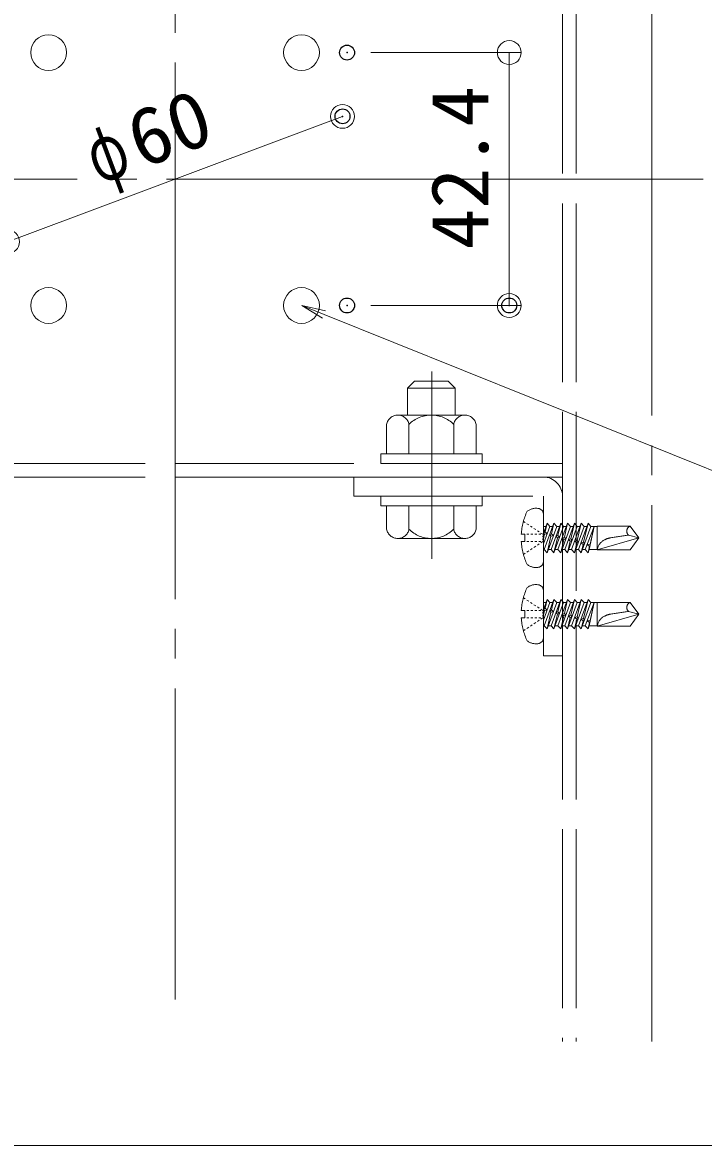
# Model space of a CAD drawing. Units: millimetres, scale not verified. Extents: x -800 to 804, y -551 to 557.
# Drawn here: x -474.6 to -360.3, y -551 to -362.6 of the extents above; entities that cross this region are included whole.
import ezdxf
from ezdxf.enums import TextEntityAlignment as Align

# ---------------------------------------------------------------- set-up
doc = ezdxf.new("R2010")
doc.units = ezdxf.units.MM
doc.header["$LTSCALE"] = 5
doc.header["$PDMODE"] = 32
doc.header["$PDSIZE"] = 2.5
for name, pattern in [('DASHED3', [4, 3, -1]), ('LONG_CHAIN', [21, 18, -1, 1, -1]), ('LONG_DASHED1', [7, 6, -1])]:
    doc.linetypes.add(name, pattern=pattern)
for name, color, linetype, lineweight in [('0-1_zumenwaku', 6, 'Continuous', 9), ('0-8_6文字', 1, 'Continuous', 9), ('0-9_0', 4, 'Continuous', 9), ('0-B_shade', 6, 'LONG_DASHED1', 9), ('0-C_CENTER', 7, 'LONG_CHAIN', 9), ('0-D_中心線', 1, 'LONG_CHAIN', 9), ('1-1_GR1-1', 7, 'Continuous', 9), ('1-2_製品', 6, 'DASHED3', 9)]:
    doc.layers.add(name, color=color, linetype=linetype, lineweight=lineweight)
doc.layers.add('0-A_DEFPOINTS', color=1, linetype='Continuous')
doc.styles.add('ＭＳ ゴシック', font='')
doc.styles.get('ＭＳ ゴシック').set_extended_font_data('MS Gothic')

# ---------------------------------------------------------------- blocks, each defined once
blk = doc.blocks.new('_ORIGIN')
at = {"layer": '0-9_0', "color": 1}
blk.add_line((0, 0), (-5, 0), dxfattribs=at)
blk.add_circle((0, 0), 2.5, dxfattribs=at)
blk = doc.blocks.new('MLeader17')
at = {"layer": '0-8_6文字', "color": 2}
blk.add_line((-427.71, -410.103), (-423.999, -411.595), dxfattribs=at)
at = {"layer": '0-8_6文字'}
blk.add_line((-340.714, -444.519), (-271.095, -444.519), dxfattribs=at)
at = {"layer": '0-8_6文字', "color": 2}
blk.add_lwpolyline([(-424.248, -412.214), (-427.71, -410.103), (-423.75, -410.977)], dxfattribs=at)
at = {"layer": '0-8_6文字'}
blk.add_lwpolyline([(-423.999, -411.595), (-342.154, -444.519), (-340.714, -444.519)], dxfattribs=at)
at = {"layer": '0-8_6文字', "color": 2, "style": 'ＭＳ ゴシック', "width": 0.75}
blk.add_text('4-M6現場タップ', height=9.604, dxfattribs=at).set_placement((-341.354, -444.516), align=Align.BOTTOM_LEFT)

msp = doc.modelspace()

# ---------------------------------------------------------------- linework, layer by layer
at = {"layer": '0-1_zumenwaku'}
msp.add_lwpolyline([(-799.881, -551.026), (800.119, -551.026), (800.119, 556.974), (-799.881, 556.974)], close=True, dxfattribs=at)
at = {"layer": '0-8_6文字'}
for p, q in [((-416.136, -367.676), (-390.92, -367.676)), ((-392.92, -371.676), (-392.92, -406.103)), ((-473.345, -398.002), (-424.644, -379.777)), ((-416.136, -410.103), (-390.92, -410.103))]:
    msp.add_line(p, q, dxfattribs=at)
at = {"layer": '0-9_0', "color": 6, "linetype": 'LONG_CHAIN'}
msp.add_line((-405.895, -452.583), (-405.895, -421.15), dxfattribs=at)
at = {"layer": '0-A_DEFPOINTS'}
for p in [(-420.136, -367.676), (-420.898, -378.375), (-420.136, -410.103), (-392.92, -410.103)]:
    msp.add_point(p, dxfattribs=at)
at = {"layer": '0-B_shade'}
for p, q in [((-383.995, 27.03), (-383.995, -533.578)), ((-381.695, 27.03), (-381.695, -533.578)), ((-409.995, -423.989), (-408.795, -422.789)), ((-408.795, -422.789), (-403.195, -422.789)), ((-401.995, -423.989), (-403.195, -422.789)), ((-409.995, -423.989), (-401.995, -423.989)), ((-409.995, -428.489), (-409.995, -423.989)), ((-401.995, -428.489), (-401.995, -423.989)), ((-411.624, -428.489), (-400.365, -428.489)), ((-413.495, -434.989), (-413.495, -430.047)), ((-409.747, -434.989), (-409.747, -430.047)), ((-402.242, -434.989), (-402.242, -430.047)), ((-398.495, -434.989), (-398.495, -430.047)), ((-398.495, -434.989), (-413.495, -434.989)), ((-383.995, -436.589), (-513.995, -436.589)), ((-383.995, -438.889), (-513.995, -438.889)), ((-418.995, -438.889), (-387.195, -438.889)), ((-413.495, -443.689), (-398.495, -443.689)), ((-413.495, -443.689), (-413.495, -447.632)), ((-409.995, -443.689), (-401.995, -443.689)), ((-409.747, -443.689), (-409.747, -447.632)), ((-402.242, -443.689), (-402.242, -447.632)), ((-398.495, -443.689), (-398.495, -447.632)), ((-400.365, -449.189), (-411.624, -449.189))]:
    msp.add_line(p, q, dxfattribs=at)
for points in [[(-414.495, -436.589), (-414.495, -434.989), (-397.495, -434.989), (-397.495, -436.589)], [(-414.495, -443.689), (-414.495, -442.089), (-397.495, -442.089), (-397.495, -443.689)]]:
    msp.add_lwpolyline(points, close=True, dxfattribs=at)
for points in [[(-418.995, -438.889), (-418.995, -442.089), (-387.195, -442.089)], [(-383.995, -442.089), (-383.995, -468.889), (-387.195, -468.889), (-387.195, -442.089)]]:
    msp.add_lwpolyline(points, dxfattribs=at)
for centre, radius, start, end in [((-411.621, -430.395), 1.906, 10.52945, 169.47055), ((-405.995, -433.789), 5.3, 44.92181, 135.07819), ((-400.368, -430.395), 1.906, 10.52945, 169.47055), ((-387.195, -442.089), 3.2, 0, 90), ((-411.621, -447.284), 1.906, 190.52945, 349.47055), ((-405.995, -443.889), 5.3, 224.92181, 315.07819), ((-400.368, -447.284), 1.906, 190.52945, 349.47055)]:
    msp.add_arc(centre, radius, start, end, dxfattribs=at)
at = {"layer": '0-C_CENTER', "color": 5}
msp.add_line((-368.995, -533.578), (-368.995, 27.03), dxfattribs=at)
at = {"layer": '0-D_中心線'}
for p, q in [((-448.995, 50.653), (-448.995, -526.518)), ((-555.405, -388.889), (-280.511, -388.889))]:
    msp.add_line(p, q, dxfattribs=at)
at = {"layer": '1-1_GR1-1'}
for centre in [(-470.208, -367.676), (-427.781, -367.676), (-470.208, -410.103), (-427.781, -410.103)]:
    msp.add_circle(centre, 3, dxfattribs=at)
at = {"layer": '1-2_製品'}
for p, q in [((-390.551, -446.32), (-390.257, -446.515)), ((-387.195, -453.043), (-387.195, -445.136)), ((-389.963, -446.71), (-389.669, -446.906)), ((-389.376, -447.101), (-389.082, -447.296)), ((-388.788, -447.492), (-388.494, -447.687)), ((-388.2, -447.882), (-387.906, -448.078)), ((-387.613, -448.273), (-387.319, -448.468)), ((-387.195, -448.284), (-386.582, -446.605)), ((-386.115, -447.152), (-387.195, -450.11)), ((-387.195, -447.152), (-386.781, -447.152)), ((-387.177, -448.235), (-386.926, -448.096)), ((-387.016, -448.484), (-387.177, -448.235)), ((-387.049, -451.027), (-385.435, -446.605)), ((-386.57, -448.397), (-387.016, -448.484)), ((-386.926, -448.096), (-386.582, -446.605)), ((-386.926, -448.096), (-386.57, -448.397)), ((-386.582, -446.605), (-386.115, -447.152)), ((-384.968, -447.152), (-386.582, -451.573)), ((-386.132, -448.515), (-385.846, -448.386)), ((-386.115, -447.152), (-385.634, -447.152)), ((-385.902, -451.027), (-384.288, -446.605)), ((-385.846, -448.386), (-385.525, -448.677)), ((-383.82, -447.152), (-385.435, -451.573)), ((-384.968, -447.152), (-384.487, -447.152)), ((-384.766, -448.675), (-384.288, -446.605)), ((-384.755, -451.027), (-383.14, -446.605)), ((-384.288, -446.605), (-383.82, -447.152)), ((-382.673, -447.152), (-384.288, -451.573)), ((-383.82, -447.152), (-383.34, -447.152)), ((-383.608, -451.027), (-381.993, -446.605)), ((-381.526, -447.152), (-383.14, -451.573)), ((-382.673, -447.152), (-382.193, -447.152)), ((-382.46, -451.027), (-380.846, -446.605)), ((-380.379, -447.152), (-381.993, -451.573)), ((-381.526, -447.152), (-381.046, -447.152)), ((-381.525, -449.544), (-380.846, -446.605)), ((-381.313, -451.027), (-379.699, -446.605)), ((-380.846, -446.605), (-380.379, -447.152)), ((-379.232, -447.152), (-380.846, -451.573)), ((-380.444, -449.833), (-379.699, -446.605)), ((-380.379, -447.152), (-379.898, -447.152)), ((-380.166, -451.027), (-378.669, -447.152)), ((-379.699, -446.605), (-379.232, -447.152)), ((-379.499, -451.027), (-378.669, -447.152)), ((-379.361, -450.123), (-378.669, -447.152)), ((-379.232, -447.152), (-378.15, -447.152)), ((-378.15, -451.077), (-378.15, -447.102)), ((-378.15, -447.102), (-372.638, -447.102)), ((-371.195, -449.089), (-372.638, -447.102)), ((-390.3, -448.468), (-390.902, -448.468)), ((-389.968, -448.468), (-389.637, -448.468)), ((-389.968, -449.71), (-389.637, -449.71)), ((-389.306, -448.468), (-388.975, -448.468)), ((-389.306, -449.71), (-388.975, -449.71)), ((-388.644, -448.468), (-388.312, -448.468)), ((-388.644, -449.71), (-388.312, -449.71)), ((-388.2, -450.296), (-387.906, -450.101)), ((-387.981, -448.468), (-387.65, -448.468)), ((-387.981, -449.71), (-387.65, -449.71)), ((-387.613, -449.906), (-387.319, -449.71)), ((-387.319, -448.965), (-387.319, -448.717)), ((-387.319, -449.462), (-387.319, -449.214)), ((-387.195, -449.259), (-387.016, -448.484)), ((-386.582, -451.573), (-385.935, -448.773)), ((-385.935, -448.773), (-386.132, -448.515)), ((-385.525, -448.677), (-385.935, -448.773)), ((-385.435, -451.573), (-384.855, -449.063)), ((-385.087, -448.795), (-384.766, -448.675)), ((-384.855, -449.063), (-385.087, -448.795)), ((-384.48, -448.957), (-384.855, -449.063)), ((-384.766, -448.675), (-384.48, -448.957)), ((-384.288, -451.573), (-383.775, -449.352)), ((-384.042, -449.075), (-383.685, -448.965)), ((-383.775, -449.352), (-384.042, -449.075)), ((-383.435, -449.237), (-383.775, -449.352)), ((-383.685, -448.965), (-383.435, -449.237)), ((-383.14, -451.573), (-382.694, -449.642)), ((-382.997, -449.355), (-382.605, -449.254)), ((-382.694, -449.642), (-382.997, -449.355)), ((-382.39, -449.517), (-382.694, -449.642)), ((-382.605, -449.254), (-382.39, -449.517)), ((-381.993, -451.573), (-381.614, -449.931)), ((-381.952, -449.635), (-381.525, -449.544)), ((-381.614, -449.931), (-381.952, -449.635)), ((-381.345, -449.797), (-381.614, -449.931)), ((-381.525, -449.544), (-381.345, -449.797)), ((-380.907, -449.915), (-380.444, -449.833)), ((-380.534, -450.22), (-380.907, -449.915)), ((-380.846, -451.573), (-380.534, -450.22)), ((-380.3, -450.077), (-380.534, -450.22)), ((-380.444, -449.833), (-380.3, -450.077)), ((-379.846, -450.199), (-379.364, -450.122)), ((-379.453, -450.51), (-379.846, -450.199)), ((-379.364, -450.122), (-379.35, -450.332)), ((-378.15, -451.077), (-371.195, -449.089)), ((-372.922, -448.626), (-371.195, -449.089)), ((-372.638, -451.077), (-371.195, -449.089)), ((-390.551, -451.859), (-390.257, -451.664)), ((-389.963, -451.468), (-389.669, -451.273)), ((-389.376, -451.078), (-389.082, -450.882)), ((-388.788, -450.687), (-388.494, -450.492)), ((-387.195, -451.027), (-387.049, -451.027)), ((-386.582, -451.573), (-387.049, -451.027)), ((-386.382, -451.027), (-385.902, -451.027)), ((-385.435, -451.573), (-385.902, -451.027)), ((-385.235, -451.027), (-384.755, -451.027)), ((-384.288, -451.573), (-384.755, -451.027)), ((-384.088, -451.027), (-383.608, -451.027)), ((-383.14, -451.573), (-383.608, -451.027)), ((-382.941, -451.027), (-382.46, -451.027)), ((-381.993, -451.573), (-382.46, -451.027)), ((-381.794, -451.027), (-381.313, -451.027)), ((-380.846, -451.573), (-381.313, -451.027)), ((-380.647, -451.027), (-380.166, -451.027)), ((-379.699, -451.573), (-380.166, -451.027)), ((-379.699, -451.573), (-379.45, -450.504)), ((-379.499, -451.027), (-379.699, -451.573)), ((-379.499, -451.027), (-378.15, -451.027)), ((-379.35, -450.332), (-379.453, -450.51)), ((-372.638, -451.077), (-378.15, -451.077)), ((-390.551, -459.12), (-390.257, -459.315)), ((-389.963, -459.51), (-389.669, -459.706)), ((-387.195, -465.843), (-387.195, -457.936)), ((-387.195, -461.084), (-386.582, -459.405)), ((-387.049, -463.827), (-385.435, -459.405)), ((-386.926, -460.896), (-386.582, -459.405)), ((-386.582, -459.405), (-386.115, -459.952)), ((-385.902, -463.827), (-384.288, -459.405)), ((-384.766, -461.475), (-384.288, -459.405)), ((-384.755, -463.827), (-383.14, -459.405)), ((-384.288, -459.405), (-383.82, -459.952)), ((-383.608, -463.827), (-381.993, -459.405)), ((-382.46, -463.827), (-380.846, -459.405)), ((-381.525, -462.344), (-380.846, -459.405)), ((-381.313, -463.827), (-379.699, -459.405)), ((-380.846, -459.405), (-380.379, -459.952)), ((-380.444, -462.633), (-379.699, -459.405)), ((-379.699, -459.405), (-379.232, -459.952)), ((-390.3, -461.268), (-390.902, -461.268)), ((-389.968, -461.268), (-389.637, -461.268)), ((-389.376, -459.901), (-389.082, -460.096)), ((-389.306, -461.268), (-388.975, -461.268)), ((-388.788, -460.292), (-388.494, -460.487)), ((-388.644, -461.268), (-388.312, -461.268)), ((-388.2, -460.682), (-387.906, -460.878)), ((-387.981, -461.268), (-387.65, -461.268)), ((-387.613, -461.073), (-387.319, -461.268)), ((-387.319, -461.765), (-387.319, -461.517)), ((-386.115, -459.952), (-387.195, -462.91)), ((-387.195, -459.952), (-386.781, -459.952)), ((-387.195, -462.059), (-387.016, -461.284)), ((-387.177, -461.035), (-386.926, -460.896)), ((-387.016, -461.284), (-387.177, -461.035)), ((-386.57, -461.197), (-387.016, -461.284)), ((-386.926, -460.896), (-386.57, -461.197)), ((-384.968, -459.952), (-386.582, -464.373)), ((-386.582, -464.373), (-385.935, -461.573)), ((-386.132, -461.315), (-385.846, -461.186)), ((-385.935, -461.573), (-386.132, -461.315)), ((-386.115, -459.952), (-385.634, -459.952)), ((-385.525, -461.477), (-385.935, -461.573)), ((-385.846, -461.186), (-385.525, -461.477)), ((-383.82, -459.952), (-385.435, -464.373)), ((-385.087, -461.595), (-384.766, -461.475)), ((-384.968, -459.952), (-384.487, -459.952)), ((-384.766, -461.475), (-384.48, -461.757)), ((-382.673, -459.952), (-384.288, -464.373)), ((-383.82, -459.952), (-383.34, -459.952)), ((-381.526, -459.952), (-383.14, -464.373)), ((-382.673, -459.952), (-382.193, -459.952)), ((-380.379, -459.952), (-381.993, -464.373)), ((-381.526, -459.952), (-381.046, -459.952)), ((-379.232, -459.952), (-380.846, -464.373)), ((-380.379, -459.952), (-379.898, -459.952)), ((-380.166, -463.827), (-378.669, -459.952)), ((-379.499, -463.827), (-378.669, -459.952)), ((-379.361, -462.923), (-378.669, -459.952)), ((-379.232, -459.952), (-378.15, -459.952)), ((-378.15, -463.877), (-378.15, -459.902)), ((-378.15, -459.902), (-372.638, -459.902)), ((-372.922, -461.426), (-371.195, -461.889)), ((-371.195, -461.889), (-372.638, -459.902)), ((-389.968, -462.51), (-389.637, -462.51)), ((-389.306, -462.51), (-388.975, -462.51)), ((-388.788, -463.487), (-388.494, -463.292)), ((-388.644, -462.51), (-388.312, -462.51)), ((-388.2, -463.096), (-387.906, -462.901)), ((-387.981, -462.51), (-387.65, -462.51)), ((-387.613, -462.706), (-387.319, -462.51)), ((-387.319, -462.262), (-387.319, -462.014)), ((-385.435, -464.373), (-384.855, -461.863)), ((-384.855, -461.863), (-385.087, -461.595)), ((-384.48, -461.757), (-384.855, -461.863)), ((-384.288, -464.373), (-383.775, -462.152)), ((-384.042, -461.875), (-383.685, -461.765)), ((-383.775, -462.152), (-384.042, -461.875)), ((-383.435, -462.037), (-383.775, -462.152)), ((-383.685, -461.765), (-383.435, -462.037)), ((-383.14, -464.373), (-382.694, -462.442)), ((-382.997, -462.155), (-382.605, -462.054)), ((-382.694, -462.442), (-382.997, -462.155)), ((-382.39, -462.317), (-382.694, -462.442)), ((-382.605, -462.054), (-382.39, -462.317)), ((-381.993, -464.373), (-381.614, -462.731)), ((-381.952, -462.435), (-381.525, -462.344)), ((-381.614, -462.731), (-381.952, -462.435)), ((-381.345, -462.597), (-381.614, -462.731)), ((-381.525, -462.344), (-381.345, -462.597)), ((-380.907, -462.715), (-380.444, -462.633)), ((-380.534, -463.02), (-380.907, -462.715)), ((-380.846, -464.373), (-380.534, -463.02)), ((-380.3, -462.877), (-380.534, -463.02)), ((-380.444, -462.633), (-380.3, -462.877)), ((-379.846, -462.999), (-379.364, -462.922)), ((-379.453, -463.31), (-379.846, -462.999)), ((-379.699, -464.373), (-379.45, -463.304)), ((-379.35, -463.132), (-379.453, -463.31)), ((-379.364, -462.922), (-379.35, -463.132)), ((-378.15, -463.877), (-371.195, -461.889)), ((-372.638, -463.877), (-371.195, -461.889)), ((-390.551, -464.659), (-390.257, -464.464)), ((-389.963, -464.268), (-389.669, -464.073)), ((-389.376, -463.878), (-389.082, -463.682)), ((-387.195, -463.827), (-387.049, -463.827)), ((-386.582, -464.373), (-387.049, -463.827)), ((-386.382, -463.827), (-385.902, -463.827)), ((-385.435, -464.373), (-385.902, -463.827)), ((-385.235, -463.827), (-384.755, -463.827)), ((-384.288, -464.373), (-384.755, -463.827)), ((-384.088, -463.827), (-383.608, -463.827)), ((-383.14, -464.373), (-383.608, -463.827)), ((-382.941, -463.827), (-382.46, -463.827)), ((-381.993, -464.373), (-382.46, -463.827)), ((-381.794, -463.827), (-381.313, -463.827)), ((-380.846, -464.373), (-381.313, -463.827)), ((-380.647, -463.827), (-380.166, -463.827)), ((-379.699, -464.373), (-380.166, -463.827)), ((-379.499, -463.827), (-379.699, -464.373)), ((-379.499, -463.827), (-378.15, -463.827)), ((-372.638, -463.877), (-378.15, -463.877))]:
    msp.add_line(p, q, dxfattribs=at)
for points in [[(-385.846, -448.386), (-385.435, -446.605), (-384.968, -447.152)], [(-383.685, -448.965), (-383.14, -446.605), (-382.673, -447.152)], [(-382.605, -449.254), (-381.993, -446.605), (-381.526, -447.152)], [(-390.902, -449.71), (-390.3, -449.71), (-390.3, -448.468)], [(-385.846, -461.186), (-385.435, -459.405), (-384.968, -459.952)], [(-383.685, -461.765), (-383.14, -459.405), (-382.673, -459.952)], [(-382.605, -462.054), (-381.993, -459.405), (-381.526, -459.952)], [(-390.902, -462.51), (-390.3, -462.51), (-390.3, -461.268)]]:
    msp.add_lwpolyline(points, dxfattribs=at)
for centre, radius, start, end in [((-380.364, -449.089), 10.557, 154.94239, 176.62771), ((-388.437, -446.605), 2.484, 80.40593, 126.8699), ((-388.188, -445.136), 0.994, 0, 80.40593), ((-372.297, -447.954), 0.918, 111.85478, 227.0551), ((-380.364, -449.089), 10.557, 183.37229, 205.05761), ((-375.92, -451.425), 2.257, 116.15779, 171.12819), ((-375.293, -452.701), 3.679, 99.47999, 116.15779), ((-361.146, -537.424), 89.575, 97.5546, 99.47999), ((-388.437, -451.573), 2.484, 233.1301, 279.59407), ((-388.188, -453.043), 0.994, 279.59407, 0), ((-380.364, -461.889), 10.557, 154.94239, 176.62771), ((-388.437, -459.405), 2.484, 80.40593, 126.8699), ((-388.188, -457.936), 0.994, 0, 80.40593), ((-361.146, -550.224), 89.575, 97.5546, 99.47999), ((-372.297, -460.754), 0.918, 111.85478, 227.0551), ((-380.364, -461.889), 10.557, 183.37229, 205.05761), ((-375.92, -464.225), 2.257, 116.15779, 171.12819), ((-375.293, -465.501), 3.679, 99.47999, 116.15779), ((-388.437, -464.373), 2.484, 233.1301, 279.59407), ((-388.188, -465.843), 0.994, 279.59407, 0)]:
    msp.add_arc(centre, radius, start, end, dxfattribs=at)

# ---------------------------------------------------------------- block references
at = {"layer": '0-8_6文字', "xscale": 0.8, "yscale": 0.8}
for p, rotation in [((-392.92, -367.676), 90), ((-420.898, -378.375), 20.5172), ((-477.092, -399.404), 200.5172), ((-392.92, -410.103), 270)]:
    msp.add_blockref('_ORIGIN', p, dxfattribs=dict(at, rotation=rotation))
at = {"layer": '0-8_6文字'}
msp.add_blockref('MLeader17', (0, 0), dxfattribs=at)

# ---------------------------------------------------------------- texts
at = {"layer": '0-8_6文字', "color": 2, "style": 'ＭＳ ゴシック'}
for s, rotation, width, p in [('60', 20.517, 1.05, (-453.704, -389.937)), ('42.4', 90, 1.05, (-393.569, -400.723)), ('φ', 20.517, 0.65, (-460.824, -392.601))]:
    msp.add_text(s, height=9.604, rotation=rotation, dxfattribs=dict(at, width=width)).set_placement(p, align=Align.BOTTOM_LEFT)

doc.saveas('drawing.dxf')
